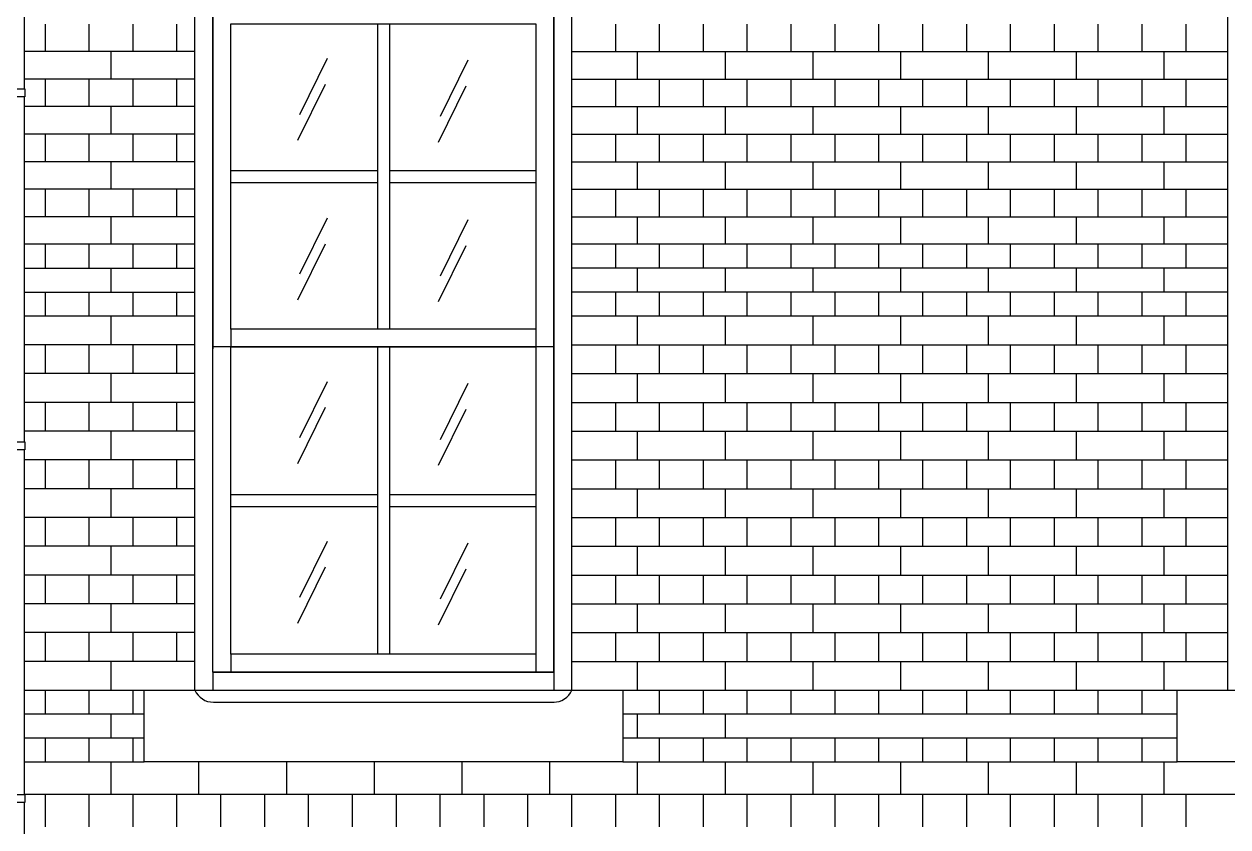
# Model space of a CAD drawing. Extents: x 138805 to 172445, y -129942 to -106182.
# Drawn here: x 148149 to 151167, y -120921 to -118910 of the extents above; entities that cross this region are included whole.
import ezdxf

# ---------------------------------------------------------------- set-up
doc = ezdxf.new("R2010")
doc.units = 0
doc.header["$LTSCALE"] = 50
doc.header["$MEASUREMENT"] = 0
for name, color, linetype in [('ele-3', 6, 'CONTINUOUS'), ('h', 5, 'CONTINUOUS'), ('HAT', 5, 'CONTINUOUS'), ('WID', 4, 'CONTINUOUS')]:
    doc.layers.add(name, color=color, linetype=linetype)

msp = doc.modelspace()

# ---------------------------------------------------------------- linework, layer by layer
at = {"layer": 'ele-3'}
for p, q in [((148577.1, -119461.3), (148149.6, -119461.3)), ((151167.1, -119461.3), (149522.1, -119461.3)), ((148149.6, -119521.3), (148577.1, -119521.3)), ((151167.1, -119521.3), (149522.1, -119521.3)), ((148149.6, -119581.3), (148577.1, -119581.3)), ((151167.1, -119581.3), (149522.1, -119581.3)), ((148577.1, -119641.3), (148149.6, -119641.3)), ((151167.1, -119641.3), (149522.1, -119641.3)), ((148149.6, -120578.8), (148449.6, -120578.8)), ((149649.6, -120578.8), (151039.6, -120578.8)), ((148449.6, -120638.8), (148149.6, -120638.8)), ((151039.6, -120638.8), (149649.6, -120638.8)), ((148449.6, -120698.8), (148149.6, -120698.8)), ((151039.6, -120698.8), (149649.6, -120698.8)), ((148149.6, -120758.8), (148449.6, -120758.8)), ((149649.6, -120758.8), (151039.6, -120758.8))]:
    msp.add_line(p, q, dxfattribs=at)
for points in [[(148149.6, -119071.8), (148149.6, -118207.3)], [(148149.6, -119956.2), (148149.6, -119091.8)], [(148202.1, -119521.3), (148202.1, -119461.3)], [(148312.1, -119521.3), (148312.1, -119461.3)], [(148422.1, -119521.3), (148422.1, -119461.3)], [(148532.1, -119521.3), (148532.1, -119461.3)], [(149632.1, -119521.3), (149632.1, -119461.3)], [(149742.1, -119521.3), (149742.1, -119461.3)], [(149852.1, -119521.3), (149852.1, -119461.3)], [(149962.1, -119521.3), (149962.1, -119461.3)], [(150072.1, -119521.3), (150072.1, -119461.3)], [(150182.1, -119521.3), (150182.1, -119461.3)], [(150292.1, -119521.3), (150292.1, -119461.3)], [(150402.1, -119521.3), (150402.1, -119461.3)], [(150512.1, -119521.3), (150512.1, -119461.3)], [(150622.1, -119521.3), (150622.1, -119461.3)], [(150732.1, -119521.3), (150732.1, -119461.3)], [(150842.1, -119521.3), (150842.1, -119461.3)], [(150952.1, -119521.3), (150952.1, -119461.3)], [(151062.1, -119521.3), (151062.1, -119461.3)], [(148367.1, -119581.3), (148367.1, -119521.3)], [(149687.1, -119581.3), (149687.1, -119521.3)], [(149907.1, -119581.3), (149907.1, -119521.3)], [(150127.1, -119581.3), (150127.1, -119521.3)], [(150347.1, -119581.3), (150347.1, -119521.3)], [(150567.1, -119581.3), (150567.1, -119521.3)], [(150787.1, -119581.3), (150787.1, -119521.3)], [(151007.1, -119581.3), (151007.1, -119521.3)], [(148202.1, -119641.3), (148202.1, -119581.3)], [(148312.1, -119641.3), (148312.1, -119581.3)], [(148422.1, -119641.3), (148422.1, -119581.3)], [(148532.1, -119641.3), (148532.1, -119581.3)], [(149632.1, -119641.3), (149632.1, -119581.3)], [(149742.1, -119641.3), (149742.1, -119581.3)], [(149852.1, -119641.3), (149852.1, -119581.3)], [(149962.1, -119641.3), (149962.1, -119581.3)], [(150072.1, -119641.3), (150072.1, -119581.3)], [(150182.1, -119641.3), (150182.1, -119581.3)], [(150292.1, -119641.3), (150292.1, -119581.3)], [(150402.1, -119641.3), (150402.1, -119581.3)], [(150512.1, -119641.3), (150512.1, -119581.3)], [(150622.1, -119641.3), (150622.1, -119581.3)], [(150732.1, -119641.3), (150732.1, -119581.3)], [(150842.1, -119641.3), (150842.1, -119581.3)], [(150952.1, -119641.3), (150952.1, -119581.3)], [(151062.1, -119641.3), (151062.1, -119581.3)], [(148149.6, -120840.6), (148149.6, -119976.2)], [(148202.1, -120638.8), (148202.1, -120578.8)], [(148312.1, -120638.8), (148312.1, -120578.8)], [(148422.1, -120638.8), (148422.1, -120578.8)], [(149742.1, -120638.8), (149742.1, -120578.8)], [(149852.1, -120638.8), (149852.1, -120578.8)], [(149962.1, -120638.8), (149962.1, -120578.8)], [(150072.1, -120638.8), (150072.1, -120578.8)], [(150182.1, -120638.8), (150182.1, -120578.8)], [(150292.1, -120638.8), (150292.1, -120578.8)], [(150402.1, -120638.8), (150402.1, -120578.8)], [(150512.1, -120638.8), (150512.1, -120578.8)], [(150622.1, -120638.8), (150622.1, -120578.8)], [(150732.1, -120638.8), (150732.1, -120578.8)], [(150842.1, -120638.8), (150842.1, -120578.8)], [(150952.1, -120638.8), (150952.1, -120578.8)], [(148367.1, -120698.8), (148367.1, -120638.8)], [(149687.1, -120698.8), (149687.1, -120638.8)], [(149907.1, -120698.8), (149907.1, -120638.8)], [(148202.1, -120758.8), (148202.1, -120698.8)], [(148312.1, -120758.8), (148312.1, -120698.8)], [(148422.1, -120758.8), (148422.1, -120698.8)], [(149742.1, -120758.8), (149742.1, -120698.8)], [(149852.1, -120758.8), (149852.1, -120698.8)], [(149962.1, -120758.8), (149962.1, -120698.8)], [(150072.1, -120758.8), (150072.1, -120698.8)], [(150182.1, -120758.8), (150182.1, -120698.8)], [(150292.1, -120758.8), (150292.1, -120698.8)], [(150402.1, -120758.8), (150402.1, -120698.8)], [(150512.1, -120758.8), (150512.1, -120698.8)], [(150622.1, -120758.8), (150622.1, -120698.8)], [(150732.1, -120758.8), (150732.1, -120698.8)], [(150842.1, -120758.8), (150842.1, -120698.8)], [(150952.1, -120758.8), (150952.1, -120698.8)], [(148149.6, -121706.3), (148149.6, -120860.6)]]:
    msp.add_lwpolyline(points, dxfattribs=at)
at = {"layer": 'h'}
for p, q in [((148577.1, -118978.6), (148149.6, -118978.6)), ((149522.1, -118978.6), (151167.1, -118978.6)), ((148908.5, -118996), (148838.9, -119136.7)), ((149261.4, -119000.4), (149191.8, -119141.1)), ((148577.1, -119047.5), (148149.6, -119047.5)), ((149522.1, -119047.5), (151167.1, -119047.5)), ((148903.7, -119060.8), (148834.1, -119201.5)), ((149256.7, -119065.3), (149187.1, -119206)), ((148577.1, -119116.5), (148149.6, -119116.5)), ((149522.1, -119116.5), (151167.1, -119116.5)), ((148577.1, -119185.5), (148149.6, -119185.5)), ((149522.1, -119185.5), (151167.1, -119185.5)), ((148577.1, -119254.4), (148149.6, -119254.4)), ((149522.1, -119254.4), (151167.1, -119254.4)), ((148577.1, -119323.4), (148149.6, -119323.4)), ((149522.1, -119323.4), (151167.1, -119323.4)), ((148577.1, -119392.4), (148149.6, -119392.4)), ((148908.5, -119396), (148838.9, -119536.7)), ((149261.4, -119400.4), (149191.8, -119541.1)), ((149522.1, -119392.4), (151167.1, -119392.4)), ((148903.7, -119460.8), (148834.1, -119601.5)), ((149256.7, -119465.3), (149187.1, -119606)), ((148577.1, -119713.5), (148149.6, -119713.5)), ((149522.1, -119713.5), (151167.1, -119713.5)), ((148577.1, -119785.6), (148149.6, -119785.6)), ((149522.1, -119785.6), (151167.1, -119785.6)), ((148908.5, -119806), (148838.9, -119946.7)), ((149261.4, -119810.4), (149191.8, -119951.1)), ((148577.1, -119857.7), (148149.6, -119857.7)), ((149522.1, -119857.7), (151167.1, -119857.7)), ((148903.7, -119870.8), (148834.1, -120011.5)), ((149256.7, -119875.3), (149187.1, -120016)), ((148577.1, -119929.8), (148149.6, -119929.8)), ((149522.1, -119929.8), (151167.1, -119929.8)), ((148577.1, -120001.9), (148149.6, -120001.9)), ((149522.1, -120001.9), (151167.1, -120001.9)), ((148577.1, -120074), (148149.6, -120074)), ((149522.1, -120074), (151167.1, -120074)), ((148577.1, -120146.1), (148149.6, -120146.1)), ((149522.1, -120146.1), (151167.1, -120146.1)), ((148577.1, -120218.2), (148149.6, -120218.2)), ((148908.5, -120206), (148838.9, -120346.7)), ((149261.4, -120210.4), (149191.8, -120351.1)), ((149522.1, -120218.2), (151167.1, -120218.2)), ((148903.7, -120270.8), (148834.1, -120411.5)), ((149256.7, -120275.3), (149187.1, -120416)), ((148577.1, -120290.3), (148149.6, -120290.3)), ((149522.1, -120290.3), (151167.1, -120290.3)), ((148577.1, -120362.4), (148149.6, -120362.4)), ((149522.1, -120362.4), (151167.1, -120362.4)), ((148577.1, -120434.6), (148149.6, -120434.6)), ((149522.1, -120434.6), (151167.1, -120434.6)), ((148577.1, -120506.7), (148149.6, -120506.7)), ((149522.1, -120506.7), (151167.1, -120506.7)), ((153402.1, -120840.1), (148149.6, -120840.1))]:
    msp.add_line(p, q, dxfattribs=at)
for points in [[(148202.1, -118978.6), (148202.1, -118909.6)], [(148312.1, -118978.6), (148312.1, -118909.6)], [(148422.1, -118978.6), (148422.1, -118909.6)], [(148532.1, -118978.6), (148532.1, -118909.6)], [(149632.1, -118978.6), (149632.1, -118909.6)], [(149742.1, -118978.6), (149742.1, -118909.6)], [(149852.1, -118978.6), (149852.1, -118909.6)], [(149962.1, -118978.6), (149962.1, -118909.6)], [(150072.1, -118978.6), (150072.1, -118909.6)], [(150182.1, -118978.6), (150182.1, -118909.6)], [(150292.1, -118978.6), (150292.1, -118909.6)], [(150402.1, -118978.6), (150402.1, -118909.6)], [(150512.1, -118978.6), (150512.1, -118909.6)], [(150622.1, -118978.6), (150622.1, -118909.6)], [(150732.1, -118978.6), (150732.1, -118909.6)], [(150842.1, -118978.6), (150842.1, -118909.6)], [(150952.1, -118978.6), (150952.1, -118909.6)], [(151062.1, -118978.6), (151062.1, -118909.6)], [(148367.1, -119047.5), (148367.1, -118978.6)], [(149687.1, -119047.5), (149687.1, -118978.6)], [(149907.1, -119047.5), (149907.1, -118978.6)], [(150127.1, -119047.5), (150127.1, -118978.6)], [(150347.1, -119047.5), (150347.1, -118978.6)], [(150567.1, -119047.5), (150567.1, -118978.6)], [(150787.1, -119047.5), (150787.1, -118978.6)], [(151007.1, -119047.5), (151007.1, -118978.6)], [(148202.1, -119116.5), (148202.1, -119047.5)], [(148312.1, -119116.5), (148312.1, -119047.5)], [(148422.1, -119116.5), (148422.1, -119047.5)], [(148532.1, -119116.5), (148532.1, -119047.5)], [(149632.1, -119116.5), (149632.1, -119047.5)], [(149742.1, -119116.5), (149742.1, -119047.5)], [(149852.1, -119116.5), (149852.1, -119047.5)], [(149962.1, -119116.5), (149962.1, -119047.5)], [(150072.1, -119116.5), (150072.1, -119047.5)], [(150182.1, -119116.5), (150182.1, -119047.5)], [(150292.1, -119116.5), (150292.1, -119047.5)], [(150402.1, -119116.5), (150402.1, -119047.5)], [(150512.1, -119116.5), (150512.1, -119047.5)], [(150622.1, -119116.5), (150622.1, -119047.5)], [(150732.1, -119116.5), (150732.1, -119047.5)], [(150842.1, -119116.5), (150842.1, -119047.5)], [(150952.1, -119116.5), (150952.1, -119047.5)], [(151062.1, -119116.5), (151062.1, -119047.5)], [(148367.1, -119185.5), (148367.1, -119116.5)], [(149687.1, -119185.5), (149687.1, -119116.5)], [(149907.1, -119185.5), (149907.1, -119116.5)], [(150127.1, -119185.5), (150127.1, -119116.5)], [(150347.1, -119185.5), (150347.1, -119116.5)], [(150567.1, -119185.5), (150567.1, -119116.5)], [(150787.1, -119185.5), (150787.1, -119116.5)], [(151007.1, -119185.5), (151007.1, -119116.5)], [(148202.1, -119254.4), (148202.1, -119185.5)], [(148312.1, -119254.4), (148312.1, -119185.5)], [(148422.1, -119254.4), (148422.1, -119185.5)], [(148532.1, -119254.4), (148532.1, -119185.5)], [(149632.1, -119254.4), (149632.1, -119185.5)], [(149742.1, -119254.4), (149742.1, -119185.5)], [(149852.1, -119254.4), (149852.1, -119185.5)], [(149962.1, -119254.4), (149962.1, -119185.5)], [(150072.1, -119254.4), (150072.1, -119185.5)], [(150182.1, -119254.4), (150182.1, -119185.5)], [(150292.1, -119254.4), (150292.1, -119185.5)], [(150402.1, -119254.4), (150402.1, -119185.5)], [(150512.1, -119254.4), (150512.1, -119185.5)], [(150622.1, -119254.4), (150622.1, -119185.5)], [(150732.1, -119254.4), (150732.1, -119185.5)], [(150842.1, -119254.4), (150842.1, -119185.5)], [(150952.1, -119254.4), (150952.1, -119185.5)], [(151062.1, -119254.4), (151062.1, -119185.5)], [(148367.1, -119323.4), (148367.1, -119254.4)], [(149687.1, -119323.4), (149687.1, -119254.4)], [(149907.1, -119323.4), (149907.1, -119254.4)], [(150127.1, -119323.4), (150127.1, -119254.4)], [(150347.1, -119323.4), (150347.1, -119254.4)], [(150567.1, -119323.4), (150567.1, -119254.4)], [(150787.1, -119323.4), (150787.1, -119254.4)], [(151007.1, -119323.4), (151007.1, -119254.4)], [(148202.1, -119392.4), (148202.1, -119323.4)], [(148312.1, -119392.4), (148312.1, -119323.4)], [(148422.1, -119392.4), (148422.1, -119323.4)], [(148532.1, -119392.4), (148532.1, -119323.4)], [(149632.1, -119392.4), (149632.1, -119323.4)], [(149742.1, -119392.4), (149742.1, -119323.4)], [(149852.1, -119392.4), (149852.1, -119323.4)], [(149962.1, -119392.4), (149962.1, -119323.4)], [(150072.1, -119392.4), (150072.1, -119323.4)], [(150182.1, -119392.4), (150182.1, -119323.4)], [(150292.1, -119392.4), (150292.1, -119323.4)], [(150402.1, -119392.4), (150402.1, -119323.4)], [(150512.1, -119392.4), (150512.1, -119323.4)], [(150622.1, -119392.4), (150622.1, -119323.4)], [(150732.1, -119392.4), (150732.1, -119323.4)], [(150842.1, -119392.4), (150842.1, -119323.4)], [(150952.1, -119392.4), (150952.1, -119323.4)], [(151062.1, -119392.4), (151062.1, -119323.4)], [(148367.1, -119461.3), (148367.1, -119392.4)], [(149687.1, -119461.3), (149687.1, -119392.4)], [(149907.1, -119461.3), (149907.1, -119392.4)], [(150127.1, -119461.3), (150127.1, -119392.4)], [(150347.1, -119461.3), (150347.1, -119392.4)], [(150567.1, -119461.3), (150567.1, -119392.4)], [(150787.1, -119461.3), (150787.1, -119392.4)], [(151007.1, -119461.3), (151007.1, -119392.4)], [(148367.1, -119713.5), (148367.1, -119641.3)], [(149687.1, -119713.5), (149687.1, -119641.3)], [(149907.1, -119713.5), (149907.1, -119641.3)], [(150127.1, -119713.5), (150127.1, -119641.3)], [(150347.1, -119713.5), (150347.1, -119641.3)], [(150567.1, -119713.5), (150567.1, -119641.3)], [(150787.1, -119713.5), (150787.1, -119641.3)], [(151007.1, -119713.5), (151007.1, -119641.3)], [(148202.1, -119785.6), (148202.1, -119713.5)], [(148312.1, -119785.6), (148312.1, -119713.5)], [(148422.1, -119785.6), (148422.1, -119713.5)], [(148532.1, -119785.6), (148532.1, -119713.5)], [(149632.1, -119785.6), (149632.1, -119713.5)], [(149742.1, -119785.6), (149742.1, -119713.5)], [(149852.1, -119785.6), (149852.1, -119713.5)], [(149962.1, -119785.6), (149962.1, -119713.5)], [(150072.1, -119785.6), (150072.1, -119713.5)], [(150182.1, -119785.6), (150182.1, -119713.5)], [(150292.1, -119785.6), (150292.1, -119713.5)], [(150402.1, -119785.6), (150402.1, -119713.5)], [(150512.1, -119785.6), (150512.1, -119713.5)], [(150622.1, -119785.6), (150622.1, -119713.5)], [(150732.1, -119785.6), (150732.1, -119713.5)], [(150842.1, -119785.6), (150842.1, -119713.5)], [(150952.1, -119785.6), (150952.1, -119713.5)], [(151062.1, -119785.6), (151062.1, -119713.5)], [(148367.1, -119857.7), (148367.1, -119785.6)], [(149687.1, -119857.7), (149687.1, -119785.6)], [(149907.1, -119857.7), (149907.1, -119785.6)], [(150127.1, -119857.7), (150127.1, -119785.6)], [(150347.1, -119857.7), (150347.1, -119785.6)], [(150567.1, -119857.7), (150567.1, -119785.6)], [(150787.1, -119857.7), (150787.1, -119785.6)], [(151007.1, -119857.7), (151007.1, -119785.6)], [(148202.1, -119929.8), (148202.1, -119857.7)], [(148312.1, -119929.8), (148312.1, -119857.7)], [(148422.1, -119929.8), (148422.1, -119857.7)], [(148532.1, -119929.8), (148532.1, -119857.7)], [(149632.1, -119929.8), (149632.1, -119857.7)], [(149742.1, -119929.8), (149742.1, -119857.7)], [(149852.1, -119929.8), (149852.1, -119857.7)], [(149962.1, -119929.8), (149962.1, -119857.7)], [(150072.1, -119929.8), (150072.1, -119857.7)], [(150182.1, -119929.8), (150182.1, -119857.7)], [(150292.1, -119929.8), (150292.1, -119857.7)], [(150402.1, -119929.8), (150402.1, -119857.7)], [(150512.1, -119929.8), (150512.1, -119857.7)], [(150622.1, -119929.8), (150622.1, -119857.7)], [(150732.1, -119929.8), (150732.1, -119857.7)], [(150842.1, -119929.8), (150842.1, -119857.7)], [(150952.1, -119929.8), (150952.1, -119857.7)], [(151062.1, -119929.8), (151062.1, -119857.7)], [(148367.1, -120001.9), (148367.1, -119929.8)], [(149687.1, -120001.9), (149687.1, -119929.8)], [(149907.1, -120001.9), (149907.1, -119929.8)], [(150127.1, -120001.9), (150127.1, -119929.8)], [(150347.1, -120001.9), (150347.1, -119929.8)], [(150567.1, -120001.9), (150567.1, -119929.8)], [(150787.1, -120001.9), (150787.1, -119929.8)], [(151007.1, -120001.9), (151007.1, -119929.8)], [(148202.1, -120074), (148202.1, -120001.9)], [(148312.1, -120074), (148312.1, -120001.9)], [(148422.1, -120074), (148422.1, -120001.9)], [(148532.1, -120074), (148532.1, -120001.9)], [(149632.1, -120074), (149632.1, -120001.9)], [(149742.1, -120074), (149742.1, -120001.9)], [(149852.1, -120074), (149852.1, -120001.9)], [(149962.1, -120074), (149962.1, -120001.9)], [(150072.1, -120074), (150072.1, -120001.9)], [(150182.1, -120074), (150182.1, -120001.9)], [(150292.1, -120074), (150292.1, -120001.9)], [(150402.1, -120074), (150402.1, -120001.9)], [(150512.1, -120074), (150512.1, -120001.9)], [(150622.1, -120074), (150622.1, -120001.9)], [(150732.1, -120074), (150732.1, -120001.9)], [(150842.1, -120074), (150842.1, -120001.9)], [(150952.1, -120074), (150952.1, -120001.9)], [(151062.1, -120074), (151062.1, -120001.9)], [(148367.1, -120146.1), (148367.1, -120074)], [(149687.1, -120146.1), (149687.1, -120074)], [(149907.1, -120146.1), (149907.1, -120074)], [(150127.1, -120146.1), (150127.1, -120074)], [(150347.1, -120146.1), (150347.1, -120074)], [(150567.1, -120146.1), (150567.1, -120074)], [(150787.1, -120146.1), (150787.1, -120074)], [(151007.1, -120146.1), (151007.1, -120074)], [(148202.1, -120218.2), (148202.1, -120146.1)], [(148312.1, -120218.2), (148312.1, -120146.1)], [(148422.1, -120218.2), (148422.1, -120146.1)], [(148532.1, -120218.2), (148532.1, -120146.1)], [(149632.1, -120218.2), (149632.1, -120146.1)], [(149742.1, -120218.2), (149742.1, -120146.1)], [(149852.1, -120218.2), (149852.1, -120146.1)], [(149962.1, -120218.2), (149962.1, -120146.1)], [(150072.1, -120218.2), (150072.1, -120146.1)], [(150182.1, -120218.2), (150182.1, -120146.1)], [(150292.1, -120218.2), (150292.1, -120146.1)], [(150402.1, -120218.2), (150402.1, -120146.1)], [(150512.1, -120218.2), (150512.1, -120146.1)], [(150622.1, -120218.2), (150622.1, -120146.1)], [(150732.1, -120218.2), (150732.1, -120146.1)], [(150842.1, -120218.2), (150842.1, -120146.1)], [(150952.1, -120218.2), (150952.1, -120146.1)], [(151062.1, -120218.2), (151062.1, -120146.1)], [(148367.1, -120290.3), (148367.1, -120218.2)], [(149687.1, -120290.3), (149687.1, -120218.2)], [(149907.1, -120290.3), (149907.1, -120218.2)], [(150127.1, -120290.3), (150127.1, -120218.2)], [(150347.1, -120290.3), (150347.1, -120218.2)], [(150567.1, -120290.3), (150567.1, -120218.2)], [(150787.1, -120290.3), (150787.1, -120218.2)], [(151007.1, -120290.3), (151007.1, -120218.2)], [(148202.1, -120362.4), (148202.1, -120290.3)], [(148312.1, -120362.4), (148312.1, -120290.3)], [(148422.1, -120362.4), (148422.1, -120290.3)], [(148532.1, -120362.4), (148532.1, -120290.3)], [(149632.1, -120362.4), (149632.1, -120290.3)], [(149742.1, -120362.4), (149742.1, -120290.3)], [(149852.1, -120362.4), (149852.1, -120290.3)], [(149962.1, -120362.4), (149962.1, -120290.3)], [(150072.1, -120362.4), (150072.1, -120290.3)], [(150182.1, -120362.4), (150182.1, -120290.3)], [(150292.1, -120362.4), (150292.1, -120290.3)], [(150402.1, -120362.4), (150402.1, -120290.3)], [(150512.1, -120362.4), (150512.1, -120290.3)], [(150622.1, -120362.4), (150622.1, -120290.3)], [(150732.1, -120362.4), (150732.1, -120290.3)], [(150842.1, -120362.4), (150842.1, -120290.3)], [(150952.1, -120362.4), (150952.1, -120290.3)], [(151062.1, -120362.4), (151062.1, -120290.3)], [(148367.1, -120434.6), (148367.1, -120362.4)], [(149687.1, -120434.6), (149687.1, -120362.4)], [(149907.1, -120434.6), (149907.1, -120362.4)], [(150127.1, -120434.6), (150127.1, -120362.4)], [(150347.1, -120434.6), (150347.1, -120362.4)], [(150567.1, -120434.6), (150567.1, -120362.4)], [(150787.1, -120434.6), (150787.1, -120362.4)], [(151007.1, -120434.6), (151007.1, -120362.4)], [(148202.1, -120506.7), (148202.1, -120434.6)], [(148312.1, -120506.7), (148312.1, -120434.6)], [(148422.1, -120506.7), (148422.1, -120434.6)], [(148532.1, -120506.7), (148532.1, -120434.6)], [(149632.1, -120506.7), (149632.1, -120434.6)], [(149742.1, -120506.7), (149742.1, -120434.6)], [(149852.1, -120506.7), (149852.1, -120434.6)], [(149962.1, -120506.7), (149962.1, -120434.6)], [(150072.1, -120506.7), (150072.1, -120434.6)], [(150182.1, -120506.7), (150182.1, -120434.6)], [(150292.1, -120506.7), (150292.1, -120434.6)], [(150402.1, -120506.7), (150402.1, -120434.6)], [(150512.1, -120506.7), (150512.1, -120434.6)], [(150622.1, -120506.7), (150622.1, -120434.6)], [(150732.1, -120506.7), (150732.1, -120434.6)], [(150842.1, -120506.7), (150842.1, -120434.6)], [(150952.1, -120506.7), (150952.1, -120434.6)], [(151062.1, -120506.7), (151062.1, -120434.6)], [(148367.1, -120578.8), (148367.1, -120506.7)], [(149687.1, -120578.8), (149687.1, -120506.7)], [(149907.1, -120578.8), (149907.1, -120506.7)], [(150127.1, -120578.8), (150127.1, -120506.7)], [(150347.1, -120578.8), (150347.1, -120506.7)], [(150567.1, -120578.8), (150567.1, -120506.7)], [(150787.1, -120578.8), (150787.1, -120506.7)], [(151007.1, -120578.8), (151007.1, -120506.7)], [(148367.1, -120840.1), (148367.1, -120758.8)], [(148587.1, -120840.1), (148587.1, -120758.8)], [(148807.1, -120840.1), (148807.1, -120758.8)], [(149027.1, -120840.1), (149027.1, -120758.8)], [(149247.1, -120840.1), (149247.1, -120758.8)], [(149467.1, -120840.1), (149467.1, -120758.8)], [(149687.1, -120840.1), (149687.1, -120758.8)], [(149907.1, -120840.1), (149907.1, -120758.8)], [(150127.1, -120840.1), (150127.1, -120758.8)], [(150347.1, -120840.1), (150347.1, -120758.8)], [(150567.1, -120840.1), (150567.1, -120758.8)], [(150787.1, -120840.1), (150787.1, -120758.8)], [(151007.1, -120840.1), (151007.1, -120758.8)], [(148202.1, -120921.5), (148202.1, -120840.1)], [(148312.1, -120921.5), (148312.1, -120840.1)], [(148422.1, -120921.5), (148422.1, -120840.1)], [(148532.1, -120921.5), (148532.1, -120840.1)], [(148642.1, -120921.5), (148642.1, -120840.1)], [(148752.1, -120921.5), (148752.1, -120840.1)], [(148862.1, -120921.5), (148862.1, -120840.1)], [(148972.1, -120921.5), (148972.1, -120840.1)], [(149082.1, -120921.5), (149082.1, -120840.1)], [(149192.1, -120921.5), (149192.1, -120840.1)], [(149302.1, -120921.5), (149302.1, -120840.1)], [(149412.1, -120921.5), (149412.1, -120840.1)], [(149522.1, -120921.5), (149522.1, -120840.1)], [(149632.1, -120921.5), (149632.1, -120840.1)], [(149742.1, -120921.5), (149742.1, -120840.1)], [(149852.1, -120921.5), (149852.1, -120840.1)], [(149962.1, -120921.5), (149962.1, -120840.1)], [(150072.1, -120921.5), (150072.1, -120840.1)], [(150182.1, -120921.5), (150182.1, -120840.1)], [(150292.1, -120921.5), (150292.1, -120840.1)], [(150402.1, -120921.5), (150402.1, -120840.1)], [(150512.1, -120921.5), (150512.1, -120840.1)], [(150622.1, -120921.5), (150622.1, -120840.1)], [(150732.1, -120921.5), (150732.1, -120840.1)], [(150842.1, -120921.5), (150842.1, -120840.1)], [(150952.1, -120921.5), (150952.1, -120840.1)], [(151062.1, -120921.5), (151062.1, -120840.1)]]:
    msp.add_lwpolyline(points, dxfattribs=at)
at = {"layer": 'HAT'}
for p, q in [((148667.1, -119673.8), (148667.1, -119718.8)), ((149432.1, -119673.8), (149432.1, -119718.8)), ((148667.1, -120488.8), (148667.1, -120533.8)), ((149432.1, -120488.8), (149432.1, -120533.8)), ((148622.1, -120533.8), (148622.1, -120578.8)), ((149477.1, -120533.8), (149477.1, -120578.8))]:
    msp.add_line(p, q, dxfattribs=at)
at = {"layer": 'WID'}
for p, q in [((148577.1, -120578.8), (148577.1, -118573.8)), ((149522.1, -120578.8), (149522.1, -118573.8)), ((151167.1, -120578.8), (151167.1, -118573.8)), ((149034.6, -118908.8), (149034.6, -119673.8)), ((149064.6, -118908.8), (149064.6, -119673.8)), ((148622.1, -120533.8), (148622.1, -118987.9)), ((149477.1, -120533.8), (149477.1, -118987.9)), ((148667.1, -119276.3), (149034.6, -119276.3)), ((149064.6, -119276.3), (149432.1, -119276.3)), ((148667.1, -119306.3), (149034.6, -119306.3)), ((149064.6, -119306.3), (149432.1, -119306.3)), ((149034.6, -119718.8), (149034.6, -120488.8)), ((149064.6, -119718.8), (149064.6, -120488.8)), ((148667.1, -120088.8), (149034.6, -120088.8)), ((149064.6, -120088.8), (149432.1, -120088.8)), ((148667.1, -120118.8), (149034.6, -120118.8)), ((149064.6, -120118.8), (149432.1, -120118.8)), ((148622.1, -120533.8), (149477.1, -120533.8)), ((148577.1, -120578.8), (149522.1, -120578.8)), ((151167.1, -120578.8), (152112.1, -120578.8)), ((148623.3, -120608.8), (149477.9, -120608.8))]:
    msp.add_line(p, q, dxfattribs=at)
for points in [[(149477.1, -119723.8), (149477.1, -118863.8), (148622.1, -118863.8), (148622.1, -119723.8)], [(149477.1, -119673.8), (149477.1, -120533.8), (148622.1, -120533.8), (148622.1, -119673.8)]]:
    msp.add_lwpolyline(points, dxfattribs=at)
for points in [[(149477.1, -119718.8), (148622.1, -119718.8), (148622.1, -118863.8), (149477.1, -118863.8)], [(149432.1, -119673.8), (148667.1, -119673.8), (148667.1, -118908.8), (149432.1, -118908.8)], [(148073.6, -119071.8), (148150.6, -119071.8), (148150.6, -119091.8), (148073.6, -119091.8)], [(149432.1, -120488.8), (148667.1, -120488.8), (148667.1, -119718.8), (149432.1, -119718.8)], [(148073.6, -119956.2), (148150.6, -119956.2), (148150.6, -119976.2), (148073.6, -119976.2)], [(148449.6, -120578.8), (149649.6, -120578.8), (149649.6, -120758.8), (148449.6, -120758.8)], [(151039.6, -120578.8), (152239.6, -120578.8), (152239.6, -120758.8), (151039.6, -120758.8)], [(148073.6, -120840.6), (148150.6, -120840.6), (148150.6, -120860.6), (148073.6, -120860.6)]]:
    msp.add_lwpolyline(points, close=True, dxfattribs=at)
for centre, start, end in [((148622.4, -120559.7), 202.8572, 271.1334), ((149476.9, -120559.7), 268.8666, 337.1428)]:
    msp.add_arc(centre, 49.1, start, end, dxfattribs=at)

doc.saveas('drawing.dxf')
